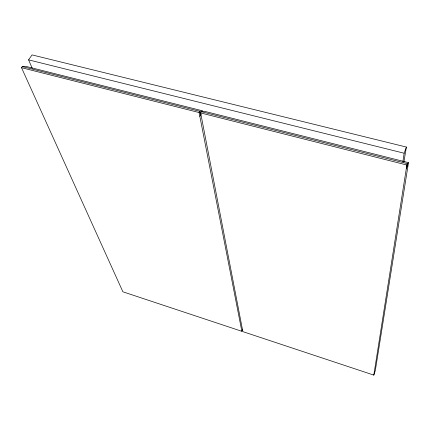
<?xml version="1.0" encoding="UTF-8"?>
<svg xmlns="http://www.w3.org/2000/svg" width="430" height="430" viewBox="0 0 430 430"><rect width="100%" height="100%" fill="white"/><g stroke="black" fill="none" stroke-linecap="round" stroke-linejoin="round"><path stroke-width="0.64" d="M402.878 161.718L404.146 153.225L406.393 147.055L32.051 54.9L28.568 59.856L32.245 68.284M406.393 147.055L403.861 162.072M373.81 375.1L406.877 165.018L407.377 163.626L408.5 162.642L204.347 111.279L201.299 111.687L200.638 112.923L242.859 331.632L373.81 375.1L375.304 370.574L408.5 162.642L406.275 168.856M406.769 167.469L407.377 163.626L201.299 111.687M22.279 66.564L199.762 111.3L202.82 110.897L26.735 66.596L22.279 66.564L21.5 67.677L122.894 291.803L241.853 331.293L242.627 329.504M199.859 116.417L201.095 114.117M241.853 331.293L199.095 112.536L199.762 111.3L200.52 115.186M28.568 59.856L404.146 153.225M21.5 67.677L199.095 112.536M200.638 112.923L406.877 165.018"/></g></svg>
